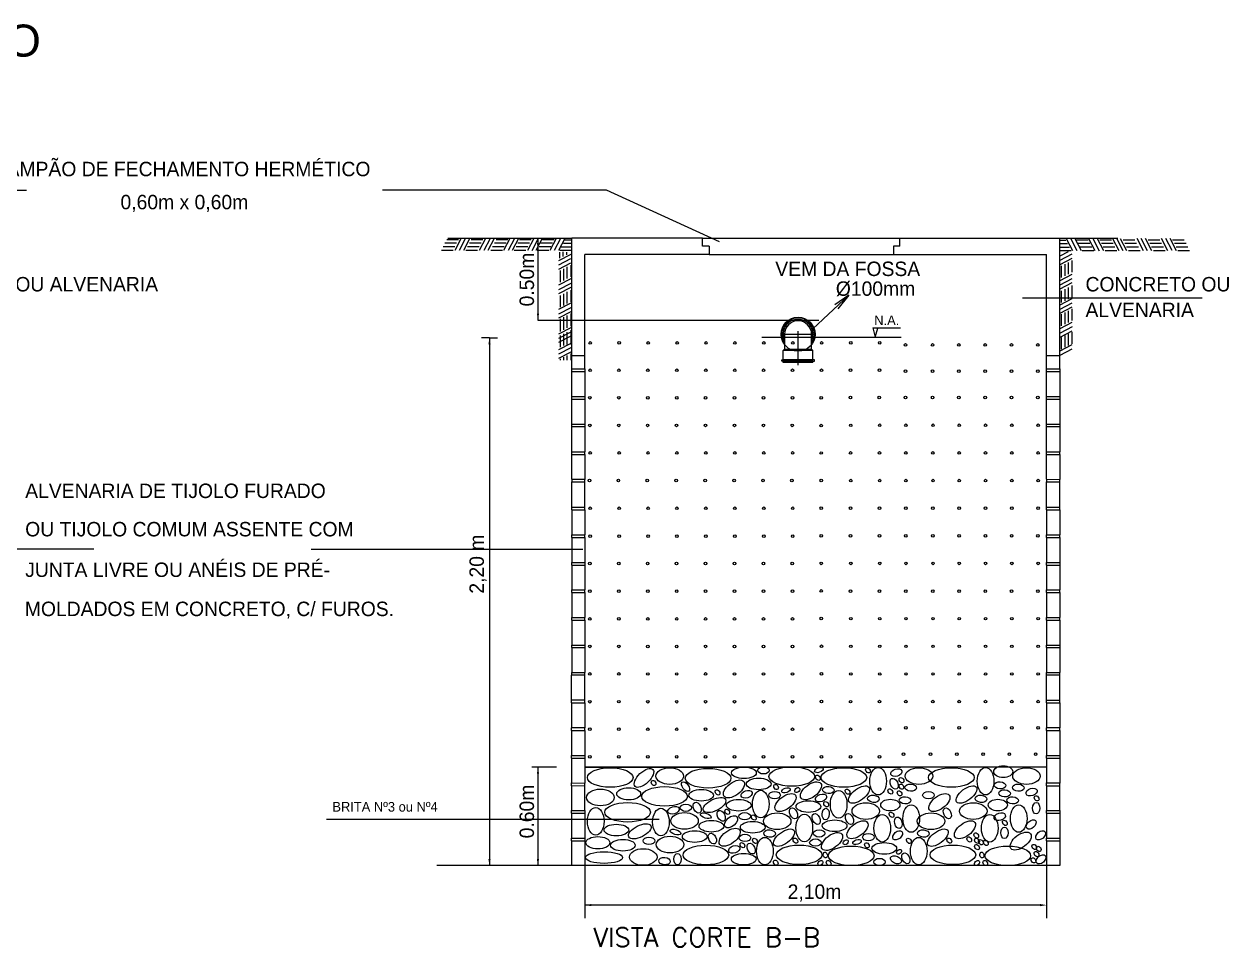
# Model space of a CAD drawing. Header units: millimetres. Extents: x -1292 to 2253, y 326 to 453.
# Drawn here: x 2057.165 to 2061.599, y 326.11 to 329.506 of the extents above; entities that cross this region are included whole.
import ezdxf

# ---------------------------------------------------------------- set-up
doc = ezdxf.new("R2010")
doc.units = ezdxf.units.MM
doc.header["$LTSCALE"] = 0.5
for name, pattern in [('CENTER', [2, 1.25, -0.25, 0.25, -0.25]), ('CONTINU', [0]), ('HIDDEN2', [0.1875, 0.125, -0.0625]), ('HIDDENX2', [0.75, 0.5, -0.25]), ('LS', [0.5, 0.25, -0.25])]:
    doc.linetypes.add(name, pattern=pattern)
for name, color, linetype in [('a-pem-08', 8, 'Continuous'), ('ALV', 5, 'Continuous'), ('CARIMBO', 2, 'Continuous'), ('CONEXAO_ESGOTO', 7, 'Continuous'), ('CONEXAO_ESGOTO_ES', 7, 'Continuous'), ('DETALLHES_CAIXAS', 6, 'Continuous'), ('GROSSA', 3, 'Continuous'), ('LINHA_SIMETRIA', 1, 'LS'), ('Peças sanitárias', 1, 'Continuous'), ('PORTAS', 3, 'Continuous'), ('TEXTO0', 7, 'Continuous'), ('TXT_0', 7, 'Continuous'), ('TXT_1', 2, 'Continuous')]:
    doc.layers.add(name, color=color, linetype=linetype)
doc.layers.add('DI-Títulos', color=3, linetype='Continuous', lineweight=30)
doc.styles.add('ADITIVOCAD', font='ROMANS.shx')
doc.styles.add('ARIAL', font='arial.ttf', dxfattribs={"height": 2})

# ---------------------------------------------------------------- blocks, each defined once
blk = doc.blocks.new('A$C70FF6A4E')
at = {"color": 8}
blk.add_circle((0.01, 0.01), 0.01, dxfattribs=at)
blk = doc.blocks.new('A$C423523D7')
at = {"color": 8}
for centre in [(-1.1825, 0.1772), (-0.9624, 0.1773), (-0.7424, 0.1771), (-0.5225, 0.1771), (-0.0825, 0.1771), (0.1376, 0.1771), (0.3576, 0.1771)]:
    blk.add_circle(centre, 0.01, dxfattribs=at)
blk.add_blockref('A$C70FF6A4E', (-0.3125, 0.1672))
blk = doc.blocks.new('A$C49C011D1')
blk.add_blockref('A$C423523D7', (1.1925, -0.1671))
blk = doc.blocks.new('A$C32DA5A29')
blk.add_blockref('A$C49C011D1', (0, 0))
blk = doc.blocks.new('A$C4F476D9A')
at = {"layer": 'Peças sanitárias', "linetype": 'CENTER'}
blk.add_solid([(0.083, 0.25), (0, 0.25), (0.042, 0)], dxfattribs=at)
blk = doc.blocks.new('A$C71DC0D8D')
blk.add_blockref('A$C4F476D9A', (0, 0))
blk = doc.blocks.new('A$C7BE56E5E')
blk.add_blockref('A$C71DC0D8D', (0, 0))
blk = doc.blocks.new('A$C667A0BA7')
at = {"rotation": 270}
blk.add_blockref('A$C7BE56E5E', (0, 0.083), dxfattribs=at)
blk = doc.blocks.new('A$C64D957A7')
at = {"rotation": 180}
blk.add_blockref('A$C667A0BA7', (0.25, 0.083), dxfattribs=at)
blk = doc.blocks.new('A$C1E29288D')
at = {"rotation": 90}
blk.add_blockref('A$C64D957A7', (0.083, 0), dxfattribs=at)
blk = doc.blocks.new('A$C61DD6B29')
at = {"xscale": 0.5, "yscale": 0.5, "zscale": 0.5, "rotation": 90}
blk.add_blockref('A$C64D957A7', (0.042, 0), dxfattribs=at)
blk = doc.blocks.new('A$C22A138B2')
at = {"color": 8}
blk.add_circle((0.01, 0.01), 0.01, dxfattribs=at)
blk = doc.blocks.new('A$C659C1EAA')
at = {"rotation": 180}
blk.add_blockref('A$C1E29288D', (0.083, 0.25), dxfattribs=at)
blk = doc.blocks.new('A$C11321B0A')
blk.add_line((0, 0), (0.0889, 0))
blk = doc.blocks.new('A$C52C8562B')
at = {"color": 8}
for centre in [(0.05, 0.05), (1.15, 0.051), (2.25, 0.05), (3.35, 0.05), (5.55, 0.05), (6.65, 0.05), (7.75, 0.05), (8.847, 0.05), (9.952, 0.057), (11.053, 0.058)]:
    blk.add_circle(centre, 0.05, dxfattribs=at)
at = {"xscale": 5, "yscale": 5, "zscale": 5}
blk.add_blockref('A$C70FF6A4E', (4.4, 0), dxfattribs=at)
blk = doc.blocks.new('A$C38BB160F')
blk.add_blockref('A$C52C8562B', (0, 0))
blk = doc.blocks.new('A$C335C0337')
blk.add_line((0, 0.0922), (0.0481, 0))
blk = doc.blocks.new('A$C67143AF9')
blk.add_line((0, 0.0814), (0.0889, 0.0814))
for p in [(0.0134, 0.055), (0.0266, 0.0287), (0.0406, 0)]:
    blk.add_blockref('A$C11321B0A', p)
blk = doc.blocks.new('A$C104B1F9D')
blk.add_blockref('A$C67143AF9', (0, 0))
blk = doc.blocks.new('A$C023C7444')
blk.add_blockref('A$C104B1F9D', (0, 0))
blk = doc.blocks.new('A$C48E47462')
blk.add_blockref('A$C023C7444', (0, 0))
blk = doc.blocks.new('A$C521C59AA')
blk.add_line((0, 0.0922), (0.0481, 0))
for p in [(0.0315, 0.0001), (0.0654, 0)]:
    blk.add_blockref('A$C335C0337', p)
blk = doc.blocks.new('A$C130C3C6E')
blk.add_blockref('A$C521C59AA', (0, 0))
blk = doc.blocks.new('A$C38B56679')
blk.add_line((0, 0.0941), (0.0481, 0.0019))
for p in [(0.0327, 0), (0.0654, 0.0019)]:
    blk.add_blockref('A$C335C0337', p)
blk = doc.blocks.new('A$C310479E9')
at = {"layer": 'GROSSA', "linetype": 'Continuous', "ltscale": 5}
for p, q in [((0.0462, 0.0941), (0.0943, 0.0019)), ((0.0789, 0.0946), (0.1269, 0.0024)), ((0.3979, 0.0941), (0.446, 0.0019)), ((0, 0.028), (0.0735, 0.028)), ((0, 0.0027), (0.0834, 0.0027)), ((0.0009, 0.0806), (0.0454, 0.0806)), ((0.0009, 0.0543), (0.0571, 0.0543)), ((0.1262, 0.0834), (0.2151, 0.0834))]:
    blk.add_line(p, q, dxfattribs=at)
for name, p in [('A$C335C0337', (0.1115, 0.0019)), ('A$C38B56679', (0.2173, 0)), ('A$C335C0337', (0.4294, 0.002)), ('A$C335C0337', (0.4633, 0.0019)), ('A$C521C59AA', (0.583, 0.002)), ('A$C130C3C6E', (0.7695, 0.0028)), ('A$C11321B0A', (0.1396, 0.057)), ('A$C11321B0A', (0.1528, 0.0307)), ('A$C11321B0A', (0.1668, 0.002)), ('A$C67143AF9', (0.3018, 0.002)), ('A$C104B1F9D', (0.4798, 0.002)), ('A$C023C7444', (0.6699, 0.002)), ('A$C48E47462', (0.8556, 0.002))]:
    blk.add_blockref(name, p, dxfattribs=at)
blk = doc.blocks.new('A$C42AA328A')
at = {"layer": 'PORTAS', "ltscale": 0.1}
for p, q in [((0, 0.176), (0.045, 0)), ((0, 0.176), (0.523, 0.176)), ((0.045, 0), (0.096, 0.171))]:
    blk.add_line(p, q, dxfattribs=at)
at = {"color": 2}
blk.add_text('N.A.', height=0.1831, dxfattribs=at).set_placement((0.027, 0.23))
blk = doc.blocks.new('*U72', base_point=(3423.3766, -18.2822))
at = {"linetype": 'Continuous'}
for p, q in [((3423.4709, -18.2222), (3423.4709, -18.2272)), ((3423.4759, -18.2222), (3423.4709, -18.2222)), ((3423.4759, -18.2272), (3423.4759, -18.2222)), ((3423.4309, -18.2322), (3423.3766, -18.2322)), ((3423.4309, -18.2322), (3423.4359, -18.2272)), ((3423.4309, -18.3322), (3423.4309, -18.2322)), ((3423.4359, -18.2272), (3423.4359, -18.3372)), ((3423.4709, -18.2272), (3423.4359, -18.2272)), ((3423.4709, -18.2272), (3423.4709, -18.3372)), ((3423.4809, -18.2272), (3423.4759, -18.2272)), ((3423.4759, -18.2272), (3423.4759, -18.3372)), ((3423.4809, -18.2272), (3423.4809, -18.3372)), ((3423.3766, -18.3322), (3423.4309, -18.3322)), ((3423.4309, -18.3322), (3423.4359, -18.3372)), ((3423.4709, -18.3372), (3423.4359, -18.3372)), ((3423.4709, -18.3422), (3423.4709, -18.3372)), ((3423.4759, -18.3422), (3423.4709, -18.3422)), ((3423.4759, -18.3372), (3423.4759, -18.3422)), ((3423.4809, -18.3372), (3423.4759, -18.3372)), ((3423.4809, -18.3372), (3423.4759, -18.3372))]:
    blk.add_line(p, q, dxfattribs=at)
for radius, start, end in [(0.06, 56.4427, 303.5573), (0.055, 65.38, 294.62), (0.05, 90, 270)]:
    blk.add_arc((3423.3766, -18.2822), radius, start, end, dxfattribs=at)
at = {"layer": 'CONEXAO_ESGOTO_ES'}
blk.add_line((3423.4766, -18.3322), (3423.4766, -18.2322), dxfattribs=at)
blk.add_circle((3423.3766, -18.2822), 0.0625, dxfattribs=at)
at = {"layer": 'LINHA_SIMETRIA'}
for p, q in [((3423.3766, -18.3451), (3423.3766, -18.2193)), ((3423.4902, -18.2822), (3423.311, -18.2822))]:
    blk.add_line(p, q, dxfattribs=at)

msp = doc.modelspace()

# ---------------------------------------------------------------- linework, layer by layer
for p, q in [((2059.6623, 328.6893), (2059.6623, 328.7184)), ((2059.6623, 328.7184), (2060.3885, 328.7184)), ((2059.6865, 328.6893), (2059.6624, 328.6893)), ((2059.6866, 328.6893), (2059.6866, 328.6588)), ((2060.3644, 328.6893), (2060.3644, 328.6588)), ((2060.3885, 328.6893), (2060.3644, 328.6893)), ((2060.3885, 328.6893), (2060.3885, 328.7184)), ((2060.3885, 328.7184), (2060.3885, 328.7184)), ((2059.6866, 328.6588), (2060.3644, 328.6588))]:
    msp.add_line(p, q)
at = {"color": 130}
msp.add_line((2060.3932, 328.3523), (2059.8808, 328.3523), dxfattribs=at)
at = {"color": 8}
for p, q in [((2059.1805, 328.228), (2059.1805, 328.2378)), ((2059.2301, 326.7713), (2060.3917, 326.7713))]:
    msp.add_line(p, q, dxfattribs=at)
for centre in [(2060.207, 326.9107), (2060.3135, 326.9108), (2060.207, 326.8095), (2060.3135, 326.8095)]:
    msp.add_circle(centre, 0.00484, dxfattribs=at)
at = {"layer": 'a-pem-08'}
msp.add_line((2059.0564, 328.4166), (2060.0901, 328.4166), dxfattribs=at)
at = {"layer": 'ALV', "linetype": 'CONTINU'}
msp.add_line((2060.9766, 326.4088), (2058.6843, 326.4088), dxfattribs=at)
at = {"layer": 'CARIMBO'}
for p, q in [((2060.0685, 328.3843), (2060.2001, 328.5086)), ((2060.2001, 328.5086), (2060.149, 328.4727)), ((2060.2001, 328.5086), (2060.1603, 328.4586))]:
    msp.add_line(p, q, dxfattribs=at)
at = {"layer": 'DETALLHES_CAIXAS'}
for p, q in [((2059.6623, 328.7184), (2059.1805, 328.7183)), ((2059.1805, 328.2862), (2059.1805, 328.7183)), ((2060.3885, 328.7184), (2060.9765, 328.7183)), ((2060.9765, 328.2863), (2060.9765, 328.7183)), ((2059.6866, 328.6588), (2059.2284, 328.6587)), ((2059.2284, 328.2863), (2059.2284, 328.6587)), ((2060.3644, 328.6588), (2060.9286, 328.6587)), ((2060.9286, 328.2862), (2060.9286, 328.6587)), ((2059.2284, 328.2863), (2059.2284, 328.3516)), ((2059.1805, 328.2863), (2059.2284, 328.2863)), ((2060.9286, 328.2863), (2060.9765, 328.2863))]:
    msp.add_line(p, q, dxfattribs=at)
at = {"layer": 'GROSSA', "linetype": 'Continuous', "ltscale": 5}
for p, q in [((2058.725, 328.7183), (2059.1793, 328.7183)), ((2060.3529, 328.7183), (2061.1904, 328.7183)), ((2060.9776, 328.6858), (2061.0131, 328.6858)), ((2060.978, 328.7112), (2060.9995, 328.7112)), ((2060.978, 328.6985), (2061.0052, 328.6985)), ((2061.0003, 328.7178), (2061.0236, 328.6731)), ((2061.0161, 328.718), (2061.0394, 328.6734)), ((2061.0386, 328.7126), (2061.0817, 328.7126)), ((2061.1706, 328.7178), (2061.1938, 328.6731)), ((2059.1331, 328.6363), (2059.179, 328.66)), ((2059.137, 328.6445), (2059.137, 328.6672)), ((2059.1497, 328.651), (2059.1497, 328.6677)), ((2059.1625, 328.6574), (2059.1625, 328.6672)), ((2060.9778, 328.6533), (2061.0088, 328.6693)), ((2060.9778, 328.6217), (2061.0224, 328.645)), ((2060.978, 328.6735), (2061.0183, 328.6735)), ((2059.1331, 328.6047), (2059.1777, 328.628)), ((2060.9783, 328.4419), (2061.0229, 328.4651)), ((2059.1335, 328.4249), (2059.1781, 328.4481)), ((2059.1387, 328.4165), (2059.1387, 328.4213)), ((2059.1514, 328.4165), (2059.1514, 328.4278)), ((2059.1642, 328.4165), (2059.1642, 328.4342)), ((2059.1781, 328.4165), (2059.1781, 328.441)), ((2059.1336, 328.3353), (2059.1782, 328.3585)), ((2059.1387, 328.3269), (2059.1387, 328.3318)), ((2059.1515, 328.3269), (2059.1515, 328.3382)), ((2059.1642, 328.3269), (2059.1642, 328.3446)), ((2059.1781, 328.3269), (2059.1781, 328.3514)), ((2060.9834, 328.3104), (2060.9834, 328.3534)), ((2059.1336, 328.2773), (2059.1782, 328.3006)), ((2059.1515, 328.269), (2059.1515, 328.2803)), ((2059.1643, 328.269), (2059.1643, 328.2867)), ((2059.1782, 328.269), (2059.1782, 328.2934)), ((2060.978, 328.2875), (2061.0226, 328.3107)), ((2059.1388, 328.269), (2059.1388, 328.2738))]:
    msp.add_line(p, q, dxfattribs=at)
at = {"layer": 'PORTAS', "ltscale": 0.1}
for p, q in [((2056.3482, 328.8955), (2057.1733, 328.8955)), ((2059.3092, 328.8955), (2058.4842, 328.8955)), ((2059.7246, 328.7047), (2059.3092, 328.8955)), ((2060.8401, 328.4985), (2061.5006, 328.4985)), ((2057.4214, 327.5739), (2056.4218, 327.5739)), ((2058.2215, 327.5739), (2059.2211, 327.5739)), ((2058.2779, 326.5797), (2059.5022, 326.5797))]:
    msp.add_line(p, q, dxfattribs=at)
at = {"layer": 'TEXTO0', "color": 8}
msp.add_line((2060.9283, 326.7713), (2059.2286, 326.7713), dxfattribs=at)
for centre in [(2060.4094, 328.3254), (2060.5089, 328.3254), (2060.6057, 328.3254), (2060.6057, 328.3254), (2060.6057, 328.3254), (2060.7025, 328.3254), (2060.7025, 328.3254), (2060.7993, 328.3254), (2060.7993, 328.3254), (2060.8961, 328.3254), (2060.4094, 328.2286), (2060.5089, 328.2286), (2060.6057, 328.2286), (2060.6057, 328.2286), (2060.6057, 328.2286), (2060.7025, 328.2286), (2060.7025, 328.2286), (2060.7993, 328.2286), (2060.7993, 328.2286), (2060.8961, 328.2286), (2059.2475, 328.1311), (2059.3541, 328.1311), (2059.4605, 328.131), (2059.567, 328.131), (2059.7799, 328.131), (2059.8865, 328.131), (2059.9929, 328.131), (2060.0991, 328.131), (2060.2061, 328.1318), (2060.3126, 328.1318), (2060.4094, 328.1318), (2060.5089, 328.1318), (2060.6057, 328.1318), (2060.6057, 328.1318), (2060.6057, 328.1318), (2060.7025, 328.1318), (2060.7025, 328.1318), (2060.7993, 328.1318), (2060.7993, 328.1318), (2060.8961, 328.1318), (2060.0988, 328.0285), (2060.2075, 328.0295), (2060.314, 328.0296), (2060.4108, 328.0296), (2060.5103, 328.0296), (2060.6071, 328.0296), (2060.6071, 328.0296), (2060.6071, 328.0296), (2060.7039, 328.0296), (2060.7039, 328.0296), (2060.8007, 328.0296), (2060.8007, 328.0296), (2060.8975, 328.0296), (2060.0992, 327.9277), (2060.207, 327.9279), (2060.3136, 327.9279), (2060.4104, 327.9279), (2060.5098, 327.9279), (2060.6066, 327.9279), (2060.6066, 327.9279), (2060.6066, 327.9279), (2060.7034, 327.9279), (2060.7034, 327.9279), (2060.8002, 327.9279), (2060.8002, 327.9279), (2060.897, 327.9279), (2060.0992, 327.8262), (2060.2075, 327.8259), (2060.314, 327.826), (2060.4108, 327.826), (2060.5103, 327.826), (2060.6071, 327.826), (2060.6071, 327.826), (2060.6071, 327.826), (2060.7039, 327.826), (2060.7039, 327.826), (2060.8007, 327.826), (2060.8007, 327.826), (2060.8975, 327.826), (2060.207, 327.7243), (2060.3136, 327.7243), (2060.4104, 327.7243), (2060.5098, 327.7243), (2060.6066, 327.7243), (2060.6066, 327.7243), (2060.6066, 327.7243), (2060.7034, 327.7243), (2060.7034, 327.7243), (2060.8002, 327.7243), (2060.8002, 327.7243), (2060.897, 327.7243), (2060.0992, 327.6229), (2060.2066, 327.6228), (2060.3131, 327.6228), (2060.4099, 327.6228), (2060.5094, 327.6228), (2060.6062, 327.6228), (2060.6062, 327.6228), (2060.6062, 327.6228), (2060.703, 327.6228), (2060.703, 327.6228), (2060.7998, 327.6228), (2060.7998, 327.6228), (2060.8966, 327.6228), (2060.0992, 327.5213), (2060.2076, 327.5213), (2060.3141, 327.5214), (2060.4109, 327.5214), (2060.5103, 327.5214), (2060.6071, 327.5214), (2060.6071, 327.5214), (2060.6071, 327.5214), (2060.7039, 327.5214), (2060.7039, 327.5214), (2060.8007, 327.5214), (2060.8007, 327.5214), (2060.8975, 327.5214), (2060.0992, 327.4198), (2060.2065, 327.4194), (2060.313, 327.4194), (2060.4098, 327.4194), (2060.5093, 327.4194), (2060.6061, 327.4194), (2060.6061, 327.4194), (2060.6061, 327.4194), (2060.7029, 327.4194), (2060.7029, 327.4194), (2060.7997, 327.4194), (2060.7997, 327.4194), (2060.8965, 327.4194), (2060.0992, 327.3183), (2060.2076, 327.3178), (2060.3141, 327.3179), (2060.4109, 327.3179), (2060.5103, 327.3179), (2060.6071, 327.3179), (2060.6071, 327.3179), (2060.6071, 327.3179), (2060.7039, 327.3179), (2060.7039, 327.3179), (2060.8007, 327.3179), (2060.8007, 327.3179), (2060.8975, 327.3179), (2060.2076, 327.216), (2060.3141, 327.216), (2060.4109, 327.216), (2060.5103, 327.216), (2060.6071, 327.216), (2060.6071, 327.216), (2060.6071, 327.216), (2060.7039, 327.216), (2060.7039, 327.216), (2060.8007, 327.216), (2060.8007, 327.216), (2060.8975, 327.216), (2060.2076, 327.1142), (2060.3141, 327.1142), (2060.4109, 327.1142), (2060.5103, 327.1142), (2060.6071, 327.1142), (2060.6071, 327.1142), (2060.6071, 327.1142), (2060.7039, 327.1142), (2060.7039, 327.1142), (2060.8007, 327.1142), (2060.8007, 327.1142), (2060.8975, 327.1142), (2060.207, 327.0124), (2060.3135, 327.0125), (2060.4103, 327.0125), (2060.5098, 327.0125), (2060.6066, 327.0125), (2060.6066, 327.0125), (2060.6066, 327.0125), (2060.7034, 327.0125), (2060.7034, 327.0125), (2060.8002, 327.0125), (2060.8002, 327.0125), (2060.897, 327.0125), (2060.4103, 326.9157), (2060.5098, 326.9157), (2060.6066, 326.9157), (2060.6066, 326.9157), (2060.6066, 326.9157), (2060.7034, 326.9157), (2060.7034, 326.9157), (2060.8002, 326.9157), (2060.8002, 326.9157), (2060.897, 326.9157), (2060.4014, 326.8191), (2060.5009, 326.8191), (2060.5977, 326.8191), (2060.5977, 326.8191), (2060.5977, 326.8191), (2060.6945, 326.8191), (2060.6945, 326.8191), (2060.7913, 326.8191), (2060.7913, 326.8191), (2060.8881, 326.8191)]:
    msp.add_circle(centre, 0.00484, dxfattribs=at)
for centre, major_axis, ratio in [((2059.3223, 326.7331), (0.0841, 0), 0.428568), ((2059.4466, 326.7319), (0.0329, 0.0313), 0.470562), ((2059.5413, 326.7385), (0.0507, 0), 0.604603), ((2059.8146, 326.7504), (0.0454, 0), 0.470562), ((2059.8864, 326.7595), (0.0214, 0), 0.6243), ((2059.9907, 326.7369), (0.0841, 0), 0.428568), ((2060.0903, 326.7606), (-0.0157, -0.0052), 0.526659), ((2060.1823, 326.7332), (-0.0841, 0), 0.428568), ((2060.271, 326.7593), (-0.0063, 0.00839), 0.720979), ((2060.3084, 326.7197), (0, 0.0507), 0.604603), ((2060.4585, 326.7385), (0.0507, 0), 0.604603), ((2060.5778, 326.7332), (-0.0841, 0), 0.428568), ((2060.7039, 326.7197), (0, 0.0507), 0.604603), ((2060.7689, 326.7547), (-0.0352, 0), 0.606527), ((2060.8543, 326.7385), (0.0507, 0), 0.604603), ((2059.6825, 326.7305), (0.0841, 0), 0.428568), ((2059.7777, 326.691), (0.0363, 0.0272), 0.520687), ((2059.8687, 326.7095), (0.0454, 0), 0.470562), ((2060.0865, 326.7321), (-0.0063, 0.00839), 0.720979), ((2060.3673, 326.7102), (-0.0093, 0.0192), 0.6243), ((2060.3753, 326.7514), (-0.0203, -0.0067), 0.6243), ((2060.3944, 326.7233), (-0.0063, 0.00839), 0.720979), ((2059.2862, 326.6598), (0.0507, 0), 0.604603), ((2059.3903, 326.6731), (0.044, 0), 0.515142), ((2059.5224, 326.6638), (0.0841, 0), 0.428568), ((2059.482, 326.7129), (0.0063, -0.00839), 0.720979), ((2059.5997, 326.6993), (0.0125, -0.0167), 0.518695), ((2059.6572, 326.6678), (0.0454, 0), 0.470562), ((2059.7173, 326.6783), (0.0063, -0.00839), 0.720979), ((2059.8241, 326.6715), (0.0203, 0.0067), 0.6243), ((2059.8761, 326.6353), (0, -0.0507), 0.604603), ((2059.9274, 326.6682), (0.0214, 0), 0.6243), ((2059.9326, 326.6982), (0.0063, -0.00839), 0.720979), ((2059.969, 326.6861), (0.0157, 0.0052), 0.526659), ((2060.0109, 326.6869), (0.00742, 0.00743), 0.720979), ((2060.061, 326.6841), (0.0363, 0.0272), 0.520687), ((2060.1251, 326.6874), (-0.0213, 0.0019), 0.6243), ((2060.1631, 326.6344), (0, 0.0507), 0.604603), ((2060.1957, 326.6808), (-0.0063, 0.00839), 0.720979), ((2060.238, 326.6703), (-0.0363, -0.0272), 0.470562), ((2060.3532, 326.6818), (-0.0063, 0.00839), 0.720979), ((2060.3874, 326.6748), (-0.0063, 0.00839), 0.720979), ((2060.3941, 326.6994), (-0.0063, 0.00839), 0.720979), ((2060.4282, 326.6959), (-0.0213, 0.0019), 0.6243), ((2060.4936, 326.6682), (0.0214, 0), 0.6243), ((2060.6335, 326.6703), (-0.0363, -0.0272), 0.470562), ((2060.7569, 326.7045), (-0.0213, 0.0019), 0.6243), ((2060.774, 326.675), (-0.0213, 0.0019), 0.6243), ((2060.824, 326.6959), (-0.0213, 0.0019), 0.6243), ((2060.8731, 326.6795), (-0.0203, -0.0067), 0.6243), ((2059.3863, 326.6052), (0.0841, 0), 0.428568), ((2059.6425, 326.6224), (0.0093, -0.0192), 0.6243), ((2059.706, 326.6317), (0.0406, 0.0203), 0.470562), ((2059.7952, 326.6311), (0.0454, 0), 0.470562), ((2059.9675, 326.6411), (0.0363, 0.0272), 0.520687), ((2060.0517, 326.6263), (0.0454, 0), 0.470562), ((2060.0985, 326.6578), (-0.0203, -0.0067), 0.6243), ((2060.1171, 326.6349), (-0.0063, 0.00839), 0.720979), ((2060.2629, 326.6096), (-0.0507, 0), 0.604603), ((2060.2911, 326.6548), (-0.0213, 0.0019), 0.6243), ((2060.3532, 326.6318), (-0.0352, 0), 0.606527), ((2060.4076, 326.6492), (-0.0213, 0.0019), 0.6243), ((2060.5338, 326.6411), (0.0363, 0.0272), 0.520687), ((2060.6584, 326.6096), (-0.0507, 0), 0.604603), ((2060.6866, 326.6548), (-0.0213, 0.0019), 0.6243), ((2060.7487, 326.6318), (-0.0352, 0), 0.606527), ((2060.8034, 326.6492), (-0.0213, 0.0019), 0.6243), ((2060.8901, 326.6202), (-0.0005, -0.0213), 0.6243), ((2060.8917, 326.6566), (-0.0063, 0.00839), 0.720979), ((2059.2689, 326.5719), (0, -0.0507), 0.604603), ((2059.5091, 326.5692), (0, -0.0507), 0.604603), ((2059.5552, 326.6127), (0.0203, 0.0067), 0.6243), ((2059.5958, 326.5732), (0.0507, 0), 0.604603), ((2059.6006, 326.622), (0.0214, 0), 0.6243), ((2059.7308, 326.5922), (0.0093, -0.0192), 0.6243), ((2059.753, 326.607), (0.0063, -0.00839), 0.720979), ((2059.8171, 326.5906), (0.0214, 0), 0.6243), ((2059.8507, 326.586), (0.0063, -0.00839), 0.720979), ((2059.9369, 326.5722), (0.0507, 0), 0.604603), ((2059.9968, 326.6012), (0.0093, -0.0192), 0.6243), ((2060.0367, 326.5474), (0, -0.0507), 0.604603), ((2060.0805, 326.5806), (-0.0093, 0.0192), 0.6243), ((2060.1154, 326.5985), (-0.0005, -0.0213), 0.6243), ((2060.203, 326.5806), (-0.0093, 0.0192), 0.6243), ((2060.3237, 326.5465), (0, 0.0507), 0.604603), ((2060.3577, 326.5958), (-0.0063, 0.00839), 0.720979), ((2060.4301, 326.5821), (0, -0.0507), 0.604603), ((2060.5031, 326.5722), (0.0507, 0), 0.604603), ((2060.563, 326.6012), (0.0093, -0.0192), 0.6243), ((2060.7192, 326.5465), (0, 0.0507), 0.604603), ((2060.7562, 326.589), (-0.0203, -0.0067), 0.6243), ((2060.8259, 326.5821), (0, -0.0507), 0.604603), ((2059.3449, 326.5398), (0.0454, 0), 0.470562), ((2059.4313, 326.5351), (0.0406, 0.0203), 0.470562), ((2059.6947, 326.5539), (0.0454, 0), 0.470562), ((2059.7619, 326.5135), (0.0363, 0.0272), 0.520687), ((2059.8466, 326.5501), (0.0454, 0), 0.470562), ((2059.9618, 326.5116), (0.0363, 0.0272), 0.470562), ((2060.1481, 326.5555), (-0.0454, 0), 0.470562), ((2060.2323, 326.5407), (-0.0363, -0.0272), 0.520687), ((2060.3827, 326.5667), (-0.0052, 0.0207), 0.6243), ((2060.528, 326.5116), (0.0363, 0.0272), 0.470562), ((2060.6278, 326.5407), (-0.0363, -0.0272), 0.520687), ((2060.7732, 326.5296), (-0.0005, -0.0213), 0.6243), ((2060.7748, 326.5661), (-0.0063, 0.00839), 0.720979), ((2060.8718, 326.5605), (-0.0159, -0.0143), 0.6243), ((2059.2769, 326.4932), (0.044, 0), 0.515142), ((2059.369, 326.4839), (0.0454, 0), 0.470562), ((2059.465, 326.4999), (0.0214, 0), 0.6243), ((2059.5424, 326.4862), (0.0507, 0), 0.604603), ((2059.6332, 326.5159), (0.0454, 0), 0.470562), ((2059.6982, 326.5085), (0.0093, -0.0192), 0.6243), ((2059.8181, 326.5109), (0.0214, 0), 0.6243), ((2059.8552, 326.5), (0.0063, -0.00839), 0.720979), ((2059.8914, 326.4621), (0, -0.0507), 0.604603), ((2059.9087, 326.5271), (0.0213, -0.0019), 0.6243), ((2060.0041, 326.501), (0.0063, -0.00839), 0.720979), ((2060.0777, 326.4936), (-0.0214, 0), 0.6243), ((2060.0912, 326.5275), (-0.0214, 0), 0.6243), ((2060.1388, 326.4977), (-0.0363, -0.0272), 0.520687), ((2060.1889, 326.495), (-0.00742, -0.00743), 0.720979), ((2060.2308, 326.4957), (-0.0157, -0.0052), 0.526659), ((2060.2724, 326.5136), (-0.0214, 0), 0.6243), ((2060.38, 326.5204), (-0.0159, -0.0143), 0.6243), ((2060.4215, 326.5), (0.0063, -0.00839), 0.720979), ((2060.4576, 326.4621), (0, -0.0507), 0.604603), ((2060.475, 326.5271), (0.0213, -0.0019), 0.6243), ((2060.5703, 326.501), (0.0063, -0.00839), 0.720979), ((2060.6438, 326.5053), (0.0063, -0.00839), 0.720979), ((2060.6696, 326.52), (0.0063, -0.00839), 0.720979), ((2060.6721, 326.5003), (0.0063, -0.00839), 0.720979), ((2060.6865, 326.495), (0.0063, -0.00839), 0.720979), ((2060.7048, 326.4924), (0.0063, -0.00839), 0.720979), ((2060.8331, 326.4991), (-0.0363, -0.0272), 0.520687), ((2060.9065, 326.5204), (-0.0159, -0.0143), 0.6243), ((2059.2996, 326.4385), (0.0681, 0), 0.31339), ((2059.4438, 326.4406), (0.0507, 0), 0.604603), ((2059.6745, 326.4479), (0.0841, 0), 0.428568), ((2059.7789, 326.4686), (0.0203, 0.0067), 0.6243), ((2059.8087, 326.4842), (0.0063, -0.00839), 0.720979), ((2059.8411, 326.4716), (0.0093, -0.0192), 0.6243), ((2060.0175, 326.4486), (0.0841, 0), 0.428568), ((2060.1138, 326.4478), (0.0021, -0.0103), 0.720979), ((2060.2091, 326.445), (-0.0841, 0), 0.428568), ((2060.2672, 326.4836), (-0.0063, 0.00839), 0.720979), ((2060.3311, 326.4723), (-0.0454, 0), 0.470562), ((2060.3855, 326.4596), (-0.00742, -0.00743), 0.720979), ((2060.4105, 326.4359), (-0.0093, 0.0192), 0.6243), ((2060.5837, 326.4486), (0.0841, 0), 0.428568), ((2060.6723, 326.477), (0.0063, -0.00839), 0.720979), ((2060.6902, 326.4478), (0.0021, -0.0103), 0.720979), ((2060.7855, 326.445), (-0.0841, 0), 0.428568), ((2060.8832, 326.4777), (0.0063, -0.00839), 0.720979), ((2060.8914, 326.4512), (0.0063, -0.00839), 0.720979), ((2060.8995, 326.4706), (0.0063, -0.00839), 0.720979), ((2059.5222, 326.4253), (0.0213, -0.0016), 0.6243), ((2059.5698, 326.4326), (0, -0.0214), 0.6243), ((2059.8135, 326.4327), (0.0454, 0), 0.470562), ((2059.9315, 326.4198), (-0.0063, 0.00839), 0.720979), ((2060.096, 326.4182), (-0.00742, -0.00743), 0.720979), ((2060.1262, 326.4186), (-0.0063, 0.00839), 0.720979), ((2060.3134, 326.4223), (-0.0214, 0), 0.6243), ((2060.3739, 326.4302), (-0.0195, 0.0086), 0.6243), ((2060.6725, 326.4182), (-0.00742, -0.00743), 0.720979), ((2060.7026, 326.4186), (-0.0063, 0.00839), 0.720979), ((2060.8801, 326.4283), (0.0063, -0.00839), 0.720979), ((2060.9078, 326.432), (-0.0159, -0.0143), 0.6243)]:
    msp.add_ellipse(centre, major_axis=major_axis, ratio=ratio, dxfattribs=at)
for centre, major_axis, ratio, start_param, end_param in [((2059.6738, 326.5926), (-0.0195, 0.0057), 0.439701, -3.141592653589793, 3.141592653589793), ((2059.767, 326.5703), (0.0218, 0.0188), 0.5818, -1.570796, 4.712389), ((2059.5622, 326.5326), (-0.0195, 0.0057), 0.439701, -3.141592653589793, 3.141592653589793)]:
    msp.add_ellipse(centre, major_axis=major_axis, ratio=ratio, start_param=start_param, end_param=end_param, dxfattribs=at)
at = {"layer": 'TXT_0', "linetype": 'ByBlock'}
for p, q in [((2059.0564, 328.7183), (2059.0564, 328.4166)), ((2058.878, 328.352), (2058.8489, 328.352)), ((2058.878, 328.352), (2058.878, 326.4088)), ((2058.878, 328.352), (2058.907, 328.352)), ((2059.124, 326.7713), (2059.0336, 326.7713)), ((2059.0564, 326.7713), (2059.0564, 326.4088)), ((2059.2286, 326.4088), (2059.2286, 326.2152)), ((2060.9283, 326.4088), (2060.9283, 326.2636)), ((2060.9041, 326.2636), (2059.2286, 326.2636)), ((2060.9283, 326.2636), (2060.9283, 326.2152))]:
    msp.add_line(p, q, dxfattribs=at)
at = {"layer": 'TXT_0', "linetype": 'HIDDEN2', "ltscale": 0.5}
for p, q in [((2059.1805, 328.2378), (2059.1805, 328.2862)), ((2059.2284, 328.2377), (2059.2284, 328.2863)), ((2060.9286, 328.2378), (2060.9286, 328.2862)), ((2060.9765, 328.2377), (2060.9765, 328.2863)), ((2059.1805, 328.2377), (2059.2285, 328.2377)), ((2059.2284, 328.2377), (2059.2284, 328.228)), ((2060.9286, 328.228), (2060.9286, 328.2378)), ((2060.9286, 328.2377), (2060.9765, 328.2377)), ((2060.9765, 328.2377), (2060.9765, 328.228)), ((2059.1805, 328.1359), (2059.1805, 328.228)), ((2059.1805, 328.228), (2059.2284, 328.228)), ((2059.2284, 328.228), (2059.2284, 328.136)), ((2060.9286, 328.1359), (2060.9286, 328.228)), ((2060.9286, 328.228), (2060.9765, 328.228)), ((2060.9765, 328.228), (2060.9765, 328.136)), ((2059.1805, 328.1359), (2059.1805, 328.1548)), ((2059.2284, 328.1548), (2059.2284, 328.1359)), ((2060.9286, 328.1359), (2060.9286, 328.1548)), ((2060.9765, 328.1548), (2060.9765, 328.1359)), ((2059.1805, 328.1262), (2059.1805, 328.136)), ((2059.1805, 328.1359), (2059.2284, 328.1359)), ((2059.1805, 328.0341), (2059.1805, 328.1262)), ((2059.1805, 328.1262), (2059.2284, 328.1262)), ((2059.2284, 328.1359), (2059.2284, 328.1262)), ((2059.2284, 328.1262), (2059.2284, 328.0342)), ((2060.9286, 328.1262), (2060.9286, 328.136)), ((2060.9286, 328.1359), (2060.9765, 328.1359)), ((2060.9286, 328.1262), (2060.9765, 328.1262)), ((2060.9286, 328.0341), (2060.9286, 328.1262)), ((2060.9765, 328.1359), (2060.9765, 328.1262)), ((2060.9765, 328.1262), (2060.9765, 328.0342)), ((2059.1805, 328.0246), (2059.1805, 328.0341)), ((2059.1805, 328.0341), (2059.2284, 328.0341)), ((2059.1805, 327.9325), (2059.1805, 328.0246)), ((2059.1805, 328.0246), (2059.2284, 328.0246)), ((2059.2284, 328.0341), (2059.2284, 328.0246)), ((2059.2284, 328.0246), (2059.2284, 327.9325)), ((2060.9286, 328.0341), (2060.9765, 328.0341)), ((2060.9286, 328.0246), (2060.9286, 328.0341)), ((2060.9286, 327.9325), (2060.9286, 328.0246)), ((2060.9286, 328.0246), (2060.9765, 328.0246)), ((2060.9765, 328.0341), (2060.9765, 328.0246)), ((2060.9765, 328.0246), (2060.9765, 327.9325)), ((2059.1805, 327.9227), (2059.1805, 327.9325)), ((2059.1805, 327.9325), (2059.2284, 327.9325)), ((2059.1805, 327.8309), (2059.1805, 327.9227)), ((2059.1805, 327.9227), (2059.2283, 327.9227)), ((2059.2284, 327.9227), (2059.2284, 327.9325)), ((2059.2285, 327.9227), (2059.2285, 327.8307)), ((2060.9286, 327.9325), (2060.9765, 327.9325)), ((2060.9286, 327.9227), (2060.9286, 327.9325)), ((2060.9286, 327.9227), (2060.9764, 327.9227)), ((2060.9286, 327.8309), (2060.9286, 327.9227)), ((2060.9765, 327.9227), (2060.9765, 327.9325)), ((2060.9766, 327.9227), (2060.9766, 327.8307)), ((2059.2285, 327.8307), (2059.1804, 327.8307)), ((2059.1805, 327.8309), (2059.1805, 327.8211)), ((2059.1805, 327.8211), (2059.2285, 327.8214)), ((2059.1805, 327.7287), (2059.1805, 327.8211)), ((2059.2285, 327.8214), (2059.2285, 327.8307)), ((2059.2285, 327.7287), (2059.2285, 327.8214)), ((2060.9286, 327.8309), (2060.9766, 327.8307)), ((2060.9286, 327.8309), (2060.9286, 327.8211)), ((2060.9286, 327.8211), (2060.9765, 327.8214)), ((2060.9286, 327.7287), (2060.9286, 327.8211)), ((2060.9765, 327.8214), (2060.9766, 327.8307)), ((2060.9765, 327.7287), (2060.9765, 327.8214)), ((2059.1804, 327.719), (2059.1804, 327.7287)), ((2059.1804, 327.719), (2059.1804, 327.6269)), ((2059.1804, 327.719), (2059.2285, 327.719)), ((2059.1805, 327.7287), (2059.2285, 327.7287)), ((2059.2285, 327.7189), (2059.2285, 327.7286)), ((2059.2285, 327.7286), (2059.2285, 327.7286)), ((2059.2285, 327.7189), (2059.2287, 327.6269)), ((2060.9284, 327.719), (2060.9284, 327.7287)), ((2060.9284, 327.719), (2060.9284, 327.6269)), ((2060.9284, 327.719), (2060.9765, 327.719)), ((2060.9286, 327.7287), (2060.9765, 327.7287)), ((2060.9766, 327.7286), (2060.9766, 327.7286)), ((2060.9766, 327.7189), (2060.9766, 327.7286)), ((2060.9766, 327.7189), (2060.9768, 327.6269)), ((2059.1804, 327.617), (2059.1804, 327.6269)), ((2059.1804, 327.6269), (2059.2287, 327.6269)), ((2059.1804, 327.617), (2059.1804, 327.5252)), ((2059.1804, 327.617), (2059.2287, 327.617)), ((2059.2287, 327.617), (2059.2287, 327.6269)), ((2059.2287, 327.617), (2059.2287, 327.5252)), ((2060.9284, 327.6269), (2060.9768, 327.6269)), ((2060.9284, 327.617), (2060.9284, 327.6269)), ((2060.9284, 327.617), (2060.9284, 327.5252)), ((2060.9284, 327.617), (2060.9768, 327.617)), ((2060.9768, 327.617), (2060.9768, 327.6269)), ((2060.9768, 327.617), (2060.9768, 327.5252)), ((2059.1804, 327.5154), (2059.1804, 327.5252)), ((2059.1804, 327.5252), (2059.2287, 327.5252)), ((2059.2287, 327.5252), (2059.2287, 327.5156)), ((2060.9284, 327.5252), (2060.9768, 327.5252)), ((2060.9284, 327.5154), (2060.9284, 327.5252)), ((2060.9768, 327.5252), (2060.9768, 327.5156)), ((2059.1804, 327.5154), (2059.1804, 327.4237)), ((2059.1804, 327.5154), (2059.2286, 327.5154)), ((2059.2287, 327.5154), (2059.2287, 327.4236)), ((2060.9284, 327.5154), (2060.9284, 327.4237)), ((2060.9284, 327.5154), (2060.9767, 327.5154)), ((2060.9768, 327.5154), (2060.9768, 327.4236)), ((2059.1804, 327.4139), (2059.1804, 327.4237)), ((2059.1804, 327.4237), (2059.2287, 327.4236)), ((2059.1804, 327.4139), (2059.1804, 327.3219)), ((2059.1804, 327.4139), (2059.2286, 327.4139)), ((2059.2287, 327.414), (2059.2287, 327.4236)), ((2059.2287, 327.4138), (2059.2287, 327.3219)), ((2060.9284, 327.4237), (2060.9768, 327.4236)), ((2060.9284, 327.4139), (2060.9284, 327.4237)), ((2060.9284, 327.4139), (2060.9284, 327.3219)), ((2060.9284, 327.4139), (2060.9767, 327.4139)), ((2060.9768, 327.4138), (2060.9767, 327.3219)), ((2060.9768, 327.414), (2060.9768, 327.4236)), ((2059.1804, 327.3123), (2059.1804, 327.3219)), ((2059.1804, 327.3219), (2059.2287, 327.3219)), ((2059.1804, 327.3123), (2059.1804, 327.2203)), ((2059.1804, 327.3123), (2059.2287, 327.3123)), ((2059.2287, 327.3123), (2059.2287, 327.3219)), ((2059.2287, 327.3123), (2059.2287, 327.2201)), ((2060.9284, 327.3219), (2060.9767, 327.3219)), ((2060.9284, 327.3123), (2060.9284, 327.3219)), ((2060.9284, 327.3123), (2060.9284, 327.2203)), ((2060.9284, 327.3123), (2060.9768, 327.3123)), ((2060.9768, 327.3123), (2060.9767, 327.3219)), ((2060.9768, 327.3123), (2060.9767, 327.2201)), ((2059.1804, 327.2115), (2059.1804, 327.2203)), ((2059.1804, 327.2203), (2059.2286, 327.2203)), ((2059.2287, 327.2204), (2059.2287, 327.2115)), ((2060.9284, 327.2115), (2060.9284, 327.2203)), ((2060.9284, 327.2203), (2060.9767, 327.2203)), ((2060.9767, 327.2204), (2060.9767, 327.2115)), ((2059.1804, 327.2115), (2059.1804, 327.1195)), ((2059.1804, 327.2115), (2059.2287, 327.2115)), ((2059.2287, 327.2115), (2059.2287, 327.1195)), ((2060.9284, 327.2115), (2060.9284, 327.1195)), ((2060.9284, 327.2115), (2060.9767, 327.2115)), ((2060.9767, 327.2115), (2060.9767, 327.1195)), ((2059.1802, 327.0179), (2059.1802, 327.1093)), ((2059.1804, 327.1096), (2059.1804, 327.1195)), ((2059.1804, 327.1195), (2059.2284, 327.1195)), ((2059.2284, 327.1096), (2059.1804, 327.1096)), ((2059.2284, 327.1096), (2059.2284, 327.1195)), ((2059.2284, 327.0179), (2059.2284, 327.1096)), ((2060.9283, 327.0179), (2060.9283, 327.1093)), ((2060.9284, 327.1096), (2060.9284, 327.1195)), ((2060.9284, 327.1195), (2060.9765, 327.1195)), ((2060.9765, 327.1096), (2060.9284, 327.1096)), ((2060.9765, 327.1096), (2060.9765, 327.1195)), ((2060.9765, 327.0179), (2060.9765, 327.1096)), ((2059.1802, 327.0083), (2059.1802, 327.0179)), ((2059.1802, 327.0083), (2059.1802, 326.9162)), ((2059.1802, 327.0083), (2059.2284, 327.0082)), ((2059.2284, 327.0179), (2059.1804, 327.0179)), ((2059.2284, 327.0179), (2059.2284, 327.0179)), ((2059.2284, 327.0082), (2059.2284, 327.0179)), ((2059.2284, 327.0082), (2059.2286, 326.9162)), ((2060.9283, 327.0179), (2060.9765, 327.0179)), ((2060.9283, 327.0083), (2060.9283, 327.0179)), ((2060.9283, 327.0083), (2060.9283, 326.9162)), ((2060.9283, 327.0083), (2060.9765, 327.0082)), ((2060.9765, 327.0179), (2060.9765, 327.0179)), ((2060.9765, 327.0082), (2060.9765, 327.0179)), ((2060.9765, 327.0082), (2060.9767, 326.9162)), ((2059.1802, 326.9063), (2059.1802, 326.9162)), ((2059.2286, 326.9162), (2059.1802, 326.9162)), ((2059.1802, 326.9063), (2059.1802, 326.8145)), ((2059.1802, 326.9063), (2059.2286, 326.9063)), ((2059.2286, 326.9063), (2059.2286, 326.9162)), ((2059.2286, 326.9063), (2059.2286, 326.8145)), ((2060.9283, 326.9063), (2060.9283, 326.9162)), ((2060.9767, 326.9162), (2060.9283, 326.9162)), ((2060.9283, 326.9063), (2060.9767, 326.9063)), ((2060.9283, 326.9063), (2060.9283, 326.8145)), ((2060.9767, 326.9063), (2060.9767, 326.9162)), ((2060.9767, 326.9063), (2060.9767, 326.8145)), ((2059.1802, 326.8047), (2059.1802, 326.8145)), ((2059.1802, 326.8145), (2059.2286, 326.8145)), ((2059.2286, 326.8145), (2059.2286, 326.8049)), ((2060.9283, 326.8145), (2060.9767, 326.8145)), ((2060.9283, 326.8047), (2060.9283, 326.8145)), ((2060.9767, 326.8145), (2060.9767, 326.8049)), ((2059.1802, 326.8047), (2059.1802, 326.713)), ((2059.1802, 326.8047), (2059.2286, 326.8047)), ((2059.2286, 326.8047), (2059.2286, 326.7129)), ((2060.9283, 326.8047), (2060.9283, 326.713)), ((2060.9283, 326.8047), (2060.9767, 326.8047)), ((2060.9767, 326.8047), (2060.9767, 326.7129)), ((2059.1802, 326.7031), (2059.1802, 326.713)), ((2059.1802, 326.713), (2059.2286, 326.7129)), ((2059.1802, 326.7031), (2059.2286, 326.7033)), ((2059.1802, 326.7031), (2059.1802, 326.6112)), ((2059.2286, 326.7033), (2059.2286, 326.7129)), ((2059.2286, 326.6113), (2059.2286, 326.7033)), ((2060.9283, 326.7031), (2060.9283, 326.713)), ((2060.9283, 326.7031), (2060.9283, 326.6112)), ((2060.9283, 326.7031), (2060.9769, 326.7031)), ((2060.9767, 326.7129), (2060.9286, 326.7129)), ((2060.9767, 326.7033), (2060.9767, 326.7129)), ((2060.9767, 326.6113), (2060.9767, 326.7033)), ((2059.1802, 326.6016), (2059.1802, 326.6112)), ((2059.1802, 326.6112), (2059.2288, 326.6112)), ((2059.1802, 326.6016), (2059.1802, 326.5096)), ((2059.1802, 326.6016), (2059.2286, 326.6016)), ((2059.2286, 326.6113), (2059.2286, 326.6016)), ((2059.2286, 326.6016), (2059.2286, 326.5097)), ((2060.9283, 326.6112), (2060.9769, 326.6112)), ((2060.9283, 326.6016), (2060.9283, 326.6112)), ((2060.9283, 326.6016), (2060.9283, 326.5096)), ((2060.9283, 326.6016), (2060.9767, 326.6016)), ((2060.9767, 326.6113), (2060.9767, 326.6016)), ((2060.9767, 326.6016), (2060.9767, 326.5097)), ((2059.1802, 326.5007), (2059.1802, 326.5096)), ((2059.1802, 326.5096), (2059.2288, 326.5096)), ((2059.2286, 326.5097), (2059.2286, 326.5007)), ((2060.9283, 326.5096), (2060.9769, 326.5096)), ((2060.9283, 326.5007), (2060.9283, 326.5096)), ((2060.9766, 326.5097), (2060.9766, 326.5007)), ((2059.1802, 326.5007), (2059.1802, 326.4088)), ((2059.1802, 326.5007), (2059.2286, 326.5007)), ((2059.2286, 326.5007), (2059.2286, 326.4088)), ((2060.9283, 326.5007), (2060.9283, 326.4088)), ((2060.9283, 326.5007), (2060.9766, 326.5007)), ((2060.9766, 326.5007), (2060.9766, 326.4088))]:
    msp.add_line(p, q, dxfattribs=at)

# ---------------------------------------------------------------- block references
at = {"yscale": 0.484000000000151, "zscale": 0.4840000000000001}
for name, p, xscale in [('A$C310479E9', (2059.1775, 328.672), -0.4839999999994689), ('A$C32DA5A29', (2059.2426, 326.9059), 0.4839999999994689), ('A$C22A138B2', (2060.0946, 326.9063), 0.4839999999994689), ('A$C22A138B2', (2060.0946, 326.8047), 0.4839999999994689)]:
    msp.add_blockref(name, p, dxfattribs=dict(at, xscale=xscale))
at = {"color": 8, "xscale": 0.4839999999994689, "yscale": 0.484000000000151, "zscale": 0.4840000000000001}
msp.add_blockref('A$C32DA5A29', (2059.2426, 326.8044), dxfattribs=at)
at = {"xscale": 0.1936000000000604, "yscale": 0.1936000000000604, "zscale": 0.1936000000000001, "rotation": 90}
msp.add_blockref('A$C61DD6B29', (2059.2528, 326.2595), dxfattribs=at)
at = {"layer": 'CONEXAO_ESGOTO', "rotation": 269.9999999997916}
msp.add_blockref('*U72', (2060.0136, 328.3646), dxfattribs=at)
at = {"layer": 'GROSSA', "linetype": 'Continuous', "ltscale": 5, "xscale": 0.4839999999994689, "yscale": 0.484000000000151, "zscale": 0.4840000000000001}
for name, p in [('A$C335C0337', (2061.0319, 328.6731)), ('A$C11321B0A', (2061.0451, 328.6998)), ('A$C11321B0A', (2061.0515, 328.6871)), ('A$C38B56679', (2061.0831, 328.6722)), ('A$C67143AF9', (2061.124, 328.6732)), ('A$C335C0337', (2061.1858, 328.6732)), ('A$C335C0337', (2061.1996, 328.6731)), ('A$C104B1F9D', (2061.2102, 328.6732)), ('A$C521C59AA', (2061.2601, 328.6732)), ('A$C023C7444', (2061.3022, 328.6732)), ('A$C130C3C6E', (2061.3504, 328.6736)), ('A$C48E47462', (2061.3921, 328.6732)), ('A$C11321B0A', (2061.0587, 328.6732))]:
    msp.add_blockref(name, p, dxfattribs=at)
at = {"layer": 'GROSSA', "linetype": 'Continuous', "ltscale": 5, "xscale": 0.484000000000151, "yscale": 0.484000000000151, "zscale": 0.4840000000000001, "rotation": 90}
for name, p in [('A$C335C0337', (2059.1777, 328.6199)), ('A$C335C0337', (2061.0224, 328.6369)), ('A$C023C7444', (2061.0228, 328.5735)), ('A$C023C7444', (2059.1781, 328.5565)), ('A$C521C59AA', (2059.1781, 328.5145)), ('A$C521C59AA', (2061.0228, 328.5315)), ('A$C104B1F9D', (2061.0228, 328.4815)), ('A$C104B1F9D', (2059.1781, 328.4645)), ('A$C335C0337', (2059.1781, 328.4565)), ('A$C335C0337', (2059.1781, 328.4401)), ('A$C335C0337', (2061.0228, 328.4571)), ('A$C335C0337', (2061.0229, 328.4735)), ('A$C67143AF9', (2061.0228, 328.3953)), ('A$C104B1F9D', (2059.1781, 328.3749)), ('A$C335C0337', (2059.1781, 328.3505)), ('A$C335C0337', (2059.1782, 328.3669)), ('A$C104B1F9D', (2059.1782, 328.317)), ('A$C38B56679', (2061.0238, 328.3544)), ('A$C11321B0A', (2061.0089, 328.3232)), ('A$C11321B0A', (2061.0228, 328.33)), ('A$C335C0337', (2059.1782, 328.3089)), ('A$C335C0337', (2061.0229, 328.3033)), ('A$C11321B0A', (2060.9962, 328.3168)), ('A$C335C0337', (2059.1782, 328.2925))]:
    msp.add_blockref(name, p, dxfattribs=at)
at = {"layer": 'TEXTO0'}
for name, p, xscale, yscale, zscale in [('A$C38BB160F', (2059.2441, 328.3279), 0.09679999999934807, 0.09679999999991651, 0.09680000000000004), ('A$C52C8562B', (2059.2432, 328.2272), 0.09679999999934807, 0.09679999999991651, 0.09680000000000004), ('A$C70FF6A4E', (2059.6686, 328.1262), 0.4839999999994689, 0.484000000000151, 0.4840000000000001), ('A$C423523D7', (2059.8194, 327.9436), 0.4839999999994689, 0.484000000000151, 0.4840000000000001), ('A$C423523D7', (2059.8207, 327.8421), 0.4839999999994689, 0.484000000000151, 0.4840000000000001), ('A$C423523D7', (2059.818, 327.7404), 0.4839999999994689, 0.484000000000151, 0.4840000000000001), ('A$C49C011D1', (2059.2436, 327.7193), 0.4839999999994689, 0.484000000000151, 0.4840000000000001), ('A$C32DA5A29', (2059.2436, 327.6166), 0.4839999999994689, 0.484000000000151, 0.4840000000000001), ('A$C32DA5A29', (2059.2422, 327.516), 0.4839999999994689, 0.484000000000151, 0.4840000000000001), ('A$C32DA5A29', (2059.2426, 327.414), 0.4839999999994689, 0.484000000000151, 0.4840000000000001), ('A$C32DA5A29', (2059.2426, 327.312), 0.4839999999994689, 0.484000000000151, 0.4840000000000001), ('A$C32DA5A29', (2059.2426, 327.2109), 0.4839999999994689, 0.484000000000151, 0.4840000000000001), ('A$C22A138B2', (2060.095, 327.2114), 0.4839999999994689, 0.484000000000151, 0.4840000000000001), ('A$C32DA5A29', (2059.2426, 327.1094), 0.4839999999994689, 0.484000000000151, 0.4840000000000001), ('A$C22A138B2', (2060.0946, 327.1097), 0.4839999999994689, 0.484000000000151, 0.4840000000000001), ('A$C32DA5A29', (2059.2426, 327.0074), 0.4839999999994689, 0.484000000000151, 0.4840000000000001), ('A$C22A138B2', (2060.0946, 327.0082), 0.4839999999994689, 0.484000000000151, 0.4840000000000001)]:
    msp.add_blockref(name, p, dxfattribs=dict(at, xscale=xscale, yscale=yscale, zscale=zscale))
at = {"layer": 'TEXTO0', "xscale": 0.484000000000151, "yscale": 0.484000000000151, "zscale": 0.4840000000000001, "rotation": 90}
msp.add_blockref('A$C70FF6A4E', (2060.1039, 327.7197), dxfattribs=at)
at = {"layer": 'TXT_0', "linetype": 'ByBlock'}
for name, p, xscale, yscale, zscale, rotation in [('A$C659C1EAA', (2059.0604, 328.7183), 0.09679999999934807, 0.09679999999991651, 0.09680000000000004, 180), ('A$C64D957A7', (2059.0523, 328.4408), 0.09679999999991651, 0.09679999999991651, 0.09680000000000004, 270), ('A$C659C1EAA', (2058.882, 328.352), 0.09679999999934807, 0.09679999999991651, 0.09680000000000004, 180), ('A$C64D957A7', (2059.0604, 326.7471), 0.09679999999991651, 0.09679999999991651, 0.09680000000000004, 90), ('A$C1E29288D', (2058.882, 326.433), 0.09679999999934807, 0.09679999999991651, 0.09680000000000004, 180), ('A$C64D957A7', (2059.0523, 326.433), 0.09679999999991651, 0.09679999999991651, 0.09680000000000004, 270), ('A$C61DD6B29', (2060.9041, 326.2676), 0.1936000000000604, 0.1936000000000604, 0.1936000000000001, 270)]:
    msp.add_blockref(name, p, dxfattribs=dict(at, xscale=xscale, yscale=yscale, zscale=zscale, rotation=rotation))
at = {"layer": 'TXT_0', "linetype": 'HIDDENX2', "ltscale": 0.5, "xscale": 0.1936000000005151, "yscale": 0.1936000000000604, "zscale": 0.1936000000000001}
msp.add_blockref('A$C42AA328A', (2060.2889, 328.3537), dxfattribs=at)

# ---------------------------------------------------------------- texts
at = {"color": 2}
msp.add_text('BRITA Nº3 ou Nº4', height=0.035445, dxfattribs=at).set_placement((2058.2997, 326.6077))
at = {"layer": 'DI-Títulos', "style": 'ARIAL'}
msp.add_text('DETALHE EXECUTIVO DE ESGOTO', height=0.117982, dxfattribs=at).set_placement((2054.443, 329.3866))
at = {"layer": 'TXT_0', "linetype": 'HIDDENX2', "ltscale": 0.5}
for s, height, p in [('TAMPÃO DE FECHAMENTO HERMÉTICO', 0.053168, (2057.0571, 328.9464)), ('0,60m x 0,60m', 0.053168, (2057.5198, 328.8247)), ('VEM DA FOSSA', 0.053168, (2059.9298, 328.579)), ('CONCRETO OU ALVENARIA', 0.053168, (2056.7062, 328.5223)), ('Ø100mm', 0.05317, (2060.1526, 328.5062)), ('CONCRETO OU ', 0.053168, (2061.0716, 328.5223)), ('ALVENARIA', 0.05317, (2061.0716, 328.4278)), ('ALVENARIA DE TIJOLO FURADO', 0.053168, (2057.1691, 327.7619)), ('OU TIJOLO COMUM ASSENTE COM', 0.053168, (2057.1691, 327.6207)), ('JUNTA LIVRE OU ANÉIS DE PRÉ-', 0.053168, (2057.1691, 327.4714)), ('MOLDADOS EM CONCRETO, C/ FUROS.', 0.053168, (2057.1677, 327.3273)), ('2,10m', 0.05317, (2059.9753, 326.2866))]:
    msp.add_text(s, height=height, dxfattribs=at).set_placement(p)
at = {"layer": 'TXT_0', "linetype": 'ByBlock'}
for s, p in [('0.50m', (2059.0418, 328.4673)), ('0.60m', (2059.0418, 326.5093))]:
    msp.add_text(s, height=0.05317, rotation=90, dxfattribs=at).set_placement(p)
at = {"layer": 'TXT_0', "linetype": 'HIDDENX2', "ltscale": 0.5}
msp.add_text('2,20 m', height=0.05317, rotation=90, dxfattribs=at).set_placement((2058.8574, 327.4099))
at = {"layer": 'TXT_1', "style": 'ADITIVOCAD'}
msp.add_text('VISTA CORTE B-B', height=0.069825, dxfattribs=at).set_placement((2059.2597, 326.1097))

doc.saveas('drawing.dxf')
